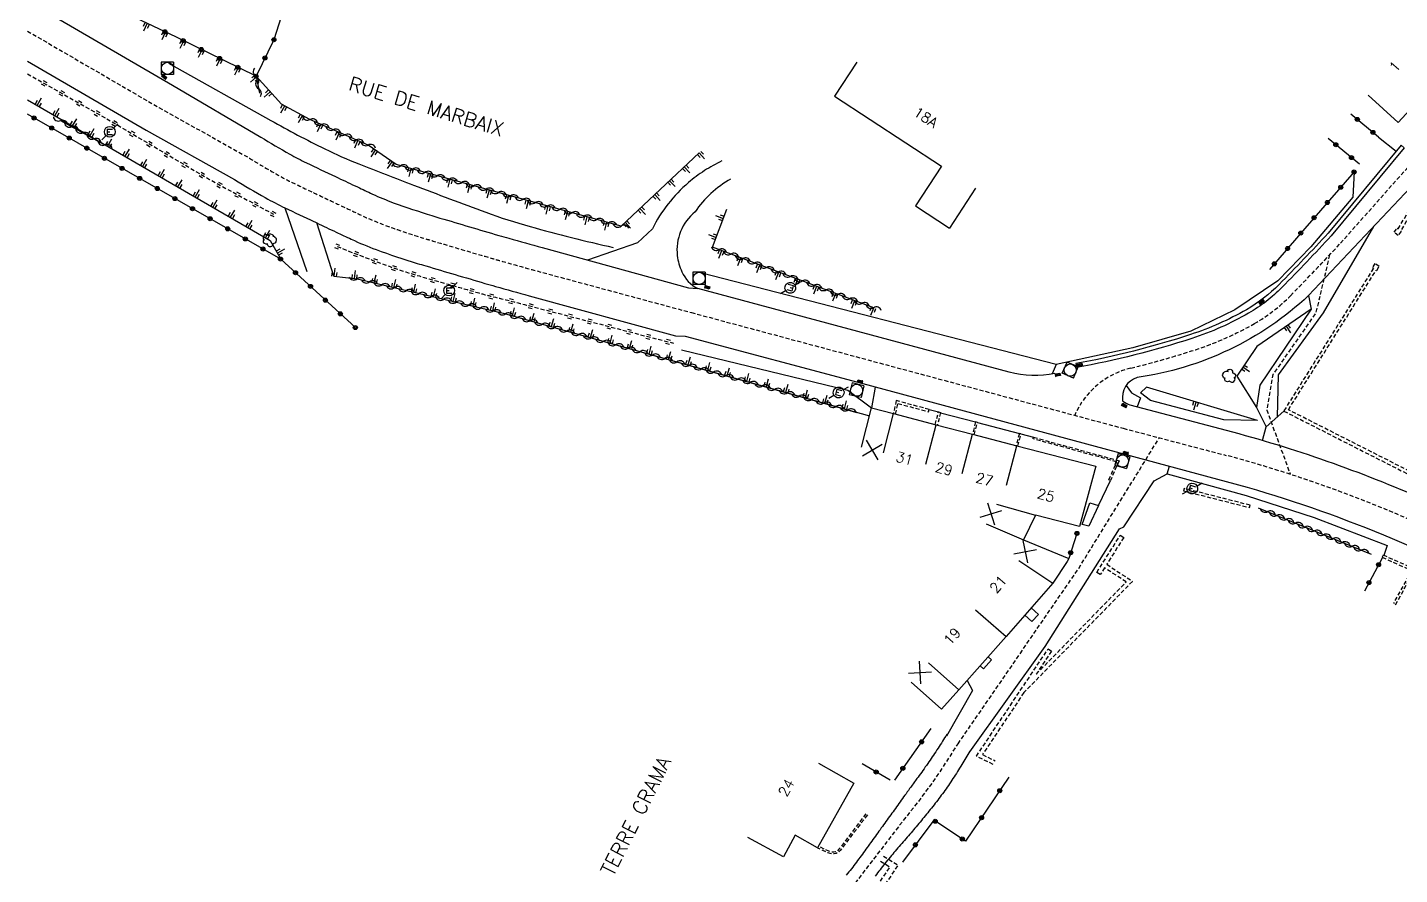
# Model space of a CAD drawing. Header units: millimetres. Extents: x 151000 to 152000, y 111999 to 113000.
# Drawn here: x 151000 to 151169.1, y 112324.7 to 112429.1 of the extents above; entities that cross this region are included whole.
import ezdxf
from ezdxf.enums import TextEntityAlignment as Align

# ---------------------------------------------------------------- set-up
doc = ezdxf.new("R2010")
doc.units = ezdxf.units.MM
doc.linetypes.add('DASHED', pattern=[0.75, 0.5, -0.25])
doc.layers.get('0').update_dxf_attribs({"linetype": 'CONTINUOUS'})
for name, color, linetype in [('W0001', 6, 'DASHED'), ('W0008', 7, 'CONTINUOUS'), ('W0017', 7, 'CONTINUOUS'), ('W0100', 7, 'CONTINUOUS'), ('W0112', 1, 'DASHED'), ('W0211', 2, 'CONTINUOUS'), ('W0220', 5, 'DASHED'), ('W0300', 7, 'CONTINUOUS'), ('W0310', 3, 'CONTINUOUS'), ('W0322', 7, 'CONTINUOUS'), ('W0334', 7, 'CONTINUOUS'), ('W0400', 7, 'CONTINUOUS'), ('W0420', 7, 'CONTINUOUS'), ('W0471', 7, 'CONTINUOUS'), ('W0989', 7, 'CONTINUOUS'), ('W0991', 7, 'CONTINUOUS'), ('W1102', 7, 'CONTINUOUS')]:
    doc.layers.add(name, color=color, linetype=linetype)
doc.styles.get("Standard").update_dxf_attribs({"font": 'romans.shx', "width": 0.85})

# ---------------------------------------------------------------- blocks, each defined once
blk = doc.blocks.new('T400')
for p, q in [((-0.15, 0.3), (0.15, 0.3)), ((-0.15, -0.25), (-0.15, 0.3)), ((-0.15, 0.15), (0.15, 0.15)), ((-0.15, 0), (0.15, 0)), ((0.15, 0.3), (0.15, -0.25)), ((-0.15, -0.15), (0.15, -0.15)), ((-0.15, -0.25), (-0.15, -0.3)), ((-0.15, -0.3), (0.15, -0.3)), ((0.15, -0.3), (0.15, -0.25))]:
    blk.add_line(p, q)
blk = doc.blocks.new('T420')
for p, q in [((0.75, 0.75), (-0.75, 0.75)), ((-0.75, 0.75), (-0.75, -0.75)), ((0.75, 0.75), (0.75, -0.75)), ((0.75, -0.75), (-0.75, -0.75))]:
    blk.add_line(p, q)
blk.add_ellipse((0, 0), major_axis=(-0.53, 0.53), ratio=1, start_param=3.926991, end_param=10.210176)
blk = doc.blocks.new('T471')
for p, q in [((-0.333334, 0.333334), (-0.333334, -0.333334)), ((-0.333334, 0.333334), (0.333334, 0.333334)), ((-0.333334, 0), (0, 0)), ((0.500001, 0.500001), (1.000002, 1.000002)), ((-0.500001, -0.500001), (-1.000002, -1.000002)), ((-0.333334, -0.333334), (0.333334, -0.333334))]:
    blk.add_line(p, q)
blk.add_ellipse((0, 0), major_axis=(0.471405, 0.471405), ratio=1, start_param=5.4977871438, end_param=11.780972451)
blk = doc.blocks.new('T300')
for p, q in [((-0.8, 0.51), (-0.86, 0.34)), ((-0.86, 0.34), (-0.86, 0.17)), ((-0.86, 0.17), (-0.74, 0.06)), ((-0.69, 0.63), (-0.8, 0.51)), ((-0.8, -0.06), (-0.74, 0.06)), ((-0.74, 0.06), (-0.69, 0.11)), ((-0.57, 0.69), (-0.69, 0.63)), ((-0.46, 0.69), (-0.57, 0.69)), ((-0.29, 0.63), (-0.46, 0.69)), ((-0.29, 0.63), (-0.17, 0.74)), ((-0.23, 0.57), (-0.29, 0.63)), ((-0.17, 0.74), (-0.06, 0.8)), ((-0.06, 0.8), (0.06, 0.8)), ((0.06, 0.8), (0.23, 0.74)), ((0.23, 0.74), (0.34, 0.63)), ((0.34, 0.63), (0.4, 0.51)), ((0.46, 0.46), (0.34, 0.46)), ((0.4, 0.51), (0.4, 0.46)), ((0.57, 0.4), (0.46, 0.46)), ((0.57, 0.4), (0.69, 0.29)), ((0.69, 0.29), (0.74, 0.17)), ((0.74, 0.06), (0.69, -0.17)), ((0.74, 0.17), (0.74, 0.06)), ((-0.8, -0.17), (-0.8, -0.06)), ((-0.8, -0.23), (-0.8, -0.17)), ((-0.74, -0.34), (-0.8, -0.23)), ((-0.69, -0.4), (-0.74, -0.34)), ((-0.51, -0.46), (-0.69, -0.4)), ((-0.4, -0.46), (-0.51, -0.46)), ((-0.4, -0.46), (-0.34, -0.46)), ((-0.34, -0.46), (-0.34, -0.4)), ((-0.34, -0.51), (-0.34, -0.46)), ((-0.29, -0.63), (-0.34, -0.51)), ((-0.17, -0.74), (-0.29, -0.63)), ((-0.06, -0.8), (-0.17, -0.74)), ((0.06, -0.8), (-0.06, -0.8)), ((0.17, -0.74), (0.06, -0.8)), ((0.23, -0.69), (0.17, -0.74)), ((0.29, -0.46), (0.23, -0.46)), ((0.29, -0.63), (0.23, -0.69)), ((0.46, -0.4), (0.29, -0.46)), ((0.34, -0.51), (0.29, -0.63)), ((0.34, -0.51), (0.34, -0.46)), ((0.57, -0.34), (0.46, -0.4)), ((0.63, -0.29), (0.57, -0.34)), ((0.69, -0.17), (0.63, -0.29))]:
    blk.add_line(p, q)
blk = doc.blocks.new('t211o')
at = {"color": 0, "linetype": 'Continuous'}
for p, q in [((-0.29, 0.5), (-0.29, 0)), ((0, 1), (0, 0)), ((0.29, 0.5), (0.29, 0))]:
    blk.add_line(p, q, dxfattribs=at)
blk = doc.blocks.new('t310o')
at = {"color": 0, "linetype": 'Continuous'}
for centre, start, end in [((-0.5, 0.38), 216.8699, 323.1304), ((0.5, -0.37), 36.8699, 143.1303)]:
    blk.add_arc(centre, 0.625, start, end, dxfattribs=at)
blk = doc.blocks.new('t322o')
at = {"color": 0, "linetype": 'Continuous'}
for radius in [0.25, 0.15]:
    blk.add_circle((0, 0), radius, dxfattribs=at)
blk = doc.blocks.new('t220o')
at = {"color": 0, "linetype": 'Continuous'}
for p, q in [((-0.25, 0.25), (0.25, 0.25)), ((-0.25, -0.25), (0.25, -0.25))]:
    blk.add_line(p, q, dxfattribs=at)
blk = doc.blocks.new('t991o')
at = {"color": 0, "linetype": 'Continuous'}
for p, q in [((-1, 1), (1, -1)), ((-1, -1), (1, 1))]:
    blk.add_line(p, q, dxfattribs=at)

msp = doc.modelspace()

# ---------------------------------------------------------------- linework, layer by layer
at = {"layer": 'W0001'}
for points in [[(151216.98, 112521.11), (151217.03, 112498.54, -0.089174), (151214.2, 112481.24), (151205.66, 112459.02, -0.034671), (151202.03, 112450.69, -0.047509), (151196.99, 112441.8), (151171.1, 112412.99), (151161.77, 112402.48, -0.007999), (151155.65, 112396.06, -0.068124), (151151.21, 112392.63, -0.051564), (151143.94, 112389.4, -0.018543), (151135.97, 112387.13, 0.234538), (151129.06, 112381.33)], [(151081.82, 112393.98), (151135.05, 112379.71), (151147.72, 112376.38, -0.039747), (151171.73, 112367.84), (151181.73, 112363.32, 0.06381), (151207.81, 112355.11), (151216.83, 112353.44), (151225.08, 112352.19), (151242.88, 112349.56), (151252.75, 112348.1, -0.038692), (151278.08, 112342.69), (151300.04, 112336.59), (151308.43, 112333.52, -0.146291), (151313.44, 112329.63), (151318.55, 112321.04, -0.330317), (151317.33, 112314.72), (151288.84, 112294.65, -0.083079), (151265.85, 112282.76, -0.082215)]]:
    msp.add_lwpolyline(points, format="xyb", dxfattribs=at)
at = {"layer": 'W0001', "flags": 128}
msp.add_lwpolyline([(151000, 112428.67), (151016.21, 112419.24), (151027.15, 112413.14, 0.010795), (151030.88, 112410.93, 0.01704), (151033.12, 112409.77, 0.000036), (151036.68, 112408.08, 0.000358), (151037.03, 112407.91, 0.000508), (151039.41, 112406.79, 0.000648), (151041.27, 112405.91, 0.021746), (151044.07, 112404.75, 0.013496), (151048.97, 112403.1, 0.002285), (151050, 112402.79, 0.000333), (151057.26, 112400.65, 0.003444), (151058.54, 112400.29, 0.001097), (151062.67, 112399.14), (151081.82, 112393.98)], format="xyb", dxfattribs=at)
for points in [[(151160.47, 112401.08), (151158.77, 112393.92), (151153.48, 112386.33), (151152.73, 112381.96), (151155.63, 112374.04)], [(151114.68, 112340.81), (151129.54, 112362.43), (151139.49, 112378.55)], [(151114.72, 112340.96), (151113.18, 112338.52), (151111.58, 112336.14), (151109.7, 112333.61), (151107.84, 112331.25), (151105.87, 112328.7), (151103.43, 112325.53), (151101.61, 112323.14), (151100.12, 112320.89), (151099.14, 112318.93), (151098.42, 112317.02), (151098.23, 112314.79), (151098.34, 112312.95), (151098.7, 112310.79), (151099.15, 112309.3), (151099.66, 112307.97), (151100.17, 112306.93), (151101.61, 112304.23), (151103.2, 112301.55), (151104.83, 112298.51), (151105.93, 112296.2), (151106.83, 112293.98), (151107.52, 112291.95), (151107.94, 112290.3), (151108.97, 112285.4), (151110.97, 112279.22), (151111.56, 112277.2), (151111.93, 112275.37), (151112.07, 112273.77), (151114.11, 112265.21)]]:
    msp.add_lwpolyline(points, dxfattribs=at)
at = {"layer": 'W0008', "flags": 128}
for points in [[(151000, 112432.41), (151017.86, 112422.02), (151028.76, 112415.61, 0.010615), (151032.32, 112413.51, 0.01704), (151034.38, 112412.44, 0.000036), (151037.95, 112410.74, 0.000358), (151038.3, 112410.58, 0.000508), (151040.67, 112409.46, 0.000648), (151042.52, 112408.59, 0.021746), (151045.09, 112407.52, 0.013496), (151049.84, 112405.93, 0.002285), (151050.84, 112405.63, 0.000333), (151058.1, 112403.48, 0.003444), (151059.33, 112403.13, 0.001097), (151063.45, 112401.99), (151081.47, 112397.04), (151082.6, 112396.93)], [(151000, 112424.97), (151014.63, 112416.46), (151025.52, 112410.38, 0.010615), (151029.31, 112408.14, 0.01704), (151031.74, 112406.88, 0.000036), (151035.31, 112405.19, 0.000358), (151035.66, 112405.02, 0.000508), (151038.04, 112403.89, 0.000648), (151039.91, 112403.02, 0.021746), (151042.97, 112401.74, 0.013496), (151048.04, 112400.04, 0.002285), (151049.09, 112399.73, 0.000333), (151056.36, 112397.58, 0.003444), (151057.68, 112397.2, 0.001097), (151061.82, 112396.06), (151079.88, 112391.09), (151081.04, 112391.07)], [(151085.58, 112412.66, 0.033721), (151083.43, 112411.47, 0.033721), (151081.46, 112410, 0.049994), (151078.95, 112407.37, 0.049994), (151077.01, 112404.3), (151077.01, 112404.3), (151075.18, 112402.56), (151069.03, 112400.45)], [(151086.66, 112410.43, 0.114937), (151082.27, 112406.39, 0.123944), (151080.5, 112403.97, 0.123944), (151080.08, 112401, 0.084968), (151080.65, 112399.01, 0.175982), (151082.6, 112396.93)]]:
    msp.add_lwpolyline(points, format="xyb", dxfattribs=at)
at = {"layer": 'W0008'}
for points in [[(151187.98, 112427.4), (151183.51, 112423.85), (151170.45, 112409.4), (151157.88, 112396.07, -0.15382), (151136.74, 112385.97, 0.373262), (151134.97, 112383.08, 0.097185), (151135.87, 112382.59), (151148.49, 112379.27, -0.039765), (151172.96, 112370.57), (151182.97, 112366.04, 0.063862), (151208.35, 112358.05), (151217.32, 112356.39), (151225.53, 112355.15), (151243.32, 112352.51), (151253.17, 112351.06, -0.038624), (151278.91, 112345.56), (151300.78, 112339.49, 0.108655), (151306.91, 112339.41, 0.194391), (151308.92, 112340.75, 0.078018), (151309.92, 112342.85, 0.161503), (151309.85, 112344.85), (151307.17, 112354.49), (151306.58, 112354.63)], [(151169.68, 112414.28), (151160.67, 112403.44, -0.007965), (151154.61, 112397.09, -0.068124), (151150.48, 112393.9, -0.051564), (151143.49, 112390.79, -0.03322), (151129.29, 112387.19)], [(151126.62, 112386.48, -0.123485), (151120.99, 112386.65), (151082.62, 112396.96)], [(151081.04, 112391.07), (151102.93, 112385.22), (151150.33, 112372.45, -0.029087), (151168.2, 112366.13, -0.010295), (151177.33, 112362.06, 0.058828), (151203.72, 112352.88, 0.015479), (151221.41, 112349.54, -0.445536), (151224.37, 112344.19, -0.115864), (151222.93, 112341.91), (151200.77, 112325.95)]]:
    msp.add_lwpolyline(points, format="xyb", dxfattribs=at)
at = {"layer": 'W0008', "flags": 128}
for points in [[(151031.74, 112406.88), (151034.42, 112399.02)], [(151037.77, 112398.45), (151035.66, 112405.02)], [(151113.3, 112342), (151113.17, 112341.78), (151113.03, 112341.57), (151112.9, 112341.35), (151112.76, 112341.14), (151112.63, 112340.92), (151112.49, 112340.71), (151112.35, 112340.49), (151112.22, 112340.28), (151112.08, 112340.07), (151111.94, 112339.85), (151111.8, 112339.64), (151111.65, 112339.43), (151111.51, 112339.22), (151111.37, 112339.01), (151111.23, 112338.8), (151111.08, 112338.59), (151110.94, 112338.38), (151110.79, 112338.17), (151110.65, 112337.97), (151110.5, 112337.76), (151110.35, 112337.55), (151110.21, 112337.35), (151110.06, 112337.14), (151109.91, 112336.94), (151109.76, 112336.73), (151109.61, 112336.53), (151109.46, 112336.32), (151109.31, 112336.12), (151109.16, 112335.91), (151109.01, 112335.71), (151108.86, 112335.5), (151108.71, 112335.3), (151108.56, 112335.09), (151108.42, 112334.89), (151108.27, 112334.68), (151108.12, 112334.48), (151107.97, 112334.27), (151107.82, 112334.07), (151107.68, 112333.87), (151107.54, 112333.67), (151107.39, 112333.46), (151107.25, 112333.26), (151107.1, 112333.06), (151106.96, 112332.86), (151106.81, 112332.66), (151106.67, 112332.46), (151106.52, 112332.26), (151106.38, 112332.06), (151106.23, 112331.85), (151106.09, 112331.65), (151105.94, 112331.45), (151105.8, 112331.25), (151105.65, 112331.05), (151105.51, 112330.85), (151105.36, 112330.65), (151105.22, 112330.45), (151105.07, 112330.24), (151104.93, 112330.04), (151104.78, 112329.84), (151104.64, 112329.64), (151104.49, 112329.44), (151104.35, 112329.24), (151104.2, 112329.04), (151104.06, 112328.84), (151103.91, 112328.64), (151103.77, 112328.44), (151103.62, 112328.23), (151103.48, 112328.03), (151103.33, 112327.83), (151103.18, 112327.63), (151103.04, 112327.43), (151102.89, 112327.23), (151102.75, 112327.03), (151102.6, 112326.83), (151102.45, 112326.63), (151102.31, 112326.43), (151102.16, 112326.23), (151102.02, 112326.03), (151101.86, 112325.83), (151101.71, 112325.62), (151101.55, 112325.42), (151101.39, 112325.22), (151101.23, 112325.03), (151101.07, 112324.83), (151100.91, 112324.63)], [(151116.13, 112339.93), (151115.41, 112338.7), (151115.28, 112338.48), (151115.15, 112338.26), (151115.02, 112338.05), (151114.88, 112337.83), (151114.75, 112337.61), (151114.62, 112337.4), (151114.48, 112337.18), (151114.34, 112336.97), (151114.2, 112336.76), (151114.06, 112336.55), (151113.92, 112336.33), (151113.78, 112336.12), (151113.64, 112335.91), (151113.5, 112335.7), (151113.35, 112335.49), (151113.21, 112335.29), (151113.06, 112335.08), (151112.92, 112334.88), (151112.77, 112334.68), (151112.62, 112334.48), (151112.48, 112334.28), (151112.33, 112334.08), (151112.18, 112333.89), (151112.02, 112333.69), (151111.87, 112333.5), (151111.72, 112333.3), (151111.57, 112333.11), (151111.41, 112332.91), (151111.26, 112332.72), (151111.1, 112332.53), (151110.95, 112332.33), (151110.79, 112332.14), (151110.63, 112331.95), (151110.48, 112331.76), (151110.32, 112331.56), (151110.17, 112331.37), (151110.01, 112331.18), (151109.85, 112330.99), (151109.69, 112330.8), (151109.53, 112330.61), (151109.37, 112330.42), (151109.21, 112330.23), (151109.05, 112330.05), (151108.89, 112329.86), (151108.73, 112329.67), (151108.57, 112329.48), (151108.4, 112329.3), (151108.24, 112329.11), (151108.08, 112328.92), (151107.92, 112328.73), (151107.76, 112328.55), (151107.59, 112328.36), (151107.43, 112328.17), (151107.27, 112327.99), (151107.11, 112327.8), (151106.95, 112327.61), (151106.79, 112327.42), (151106.63, 112327.23), (151106.47, 112327.04), (151106.31, 112326.85), (151106.15, 112326.66), (151105.99, 112326.47), (151105.84, 112326.28), (151105.68, 112326.09), (151105.53, 112325.89), (151105.37, 112325.7), (151105.22, 112325.5), (151105.07, 112325.31), (151104.92, 112325.11), (151104.77, 112324.91), (151104.62, 112324.72), (151104.47, 112324.52)]]:
    msp.add_lwpolyline(points, dxfattribs=at)
at = {"layer": 'W0008'}
for points in [[(151165.9, 112404.57), (151159.68, 112393.94), (151154.12, 112386.31), (151153.99, 112381.1)], [(151157.88, 112396.07), (151158.2, 112394.41), (151151.87, 112385.02), (151151.48, 112382.29), (151152.64, 112379.9)], [(151116.12, 112339.84), (151125.41, 112352.83), (151134.59, 112367.34), (151135.1, 112367.55), (151138.84, 112373.23), (151140.47, 112374.11), (151140.73, 112375.04)]]:
    msp.add_lwpolyline(points, dxfattribs=at)
at = {"layer": 'W0017', "flags": 128}
msp.add_lwpolyline([(151017.39, 112424.71), (151029.98, 112417.66, 0.012826), (151036.65, 112414.15, 0.021211), (151040.82, 112412.3, 0.002738), (151047.58, 112409.69, 0.002088), (151056.49, 112406.34, 0.021242), (151061.94, 112404.58, 0.011496), (151072.19, 112402)], format="xyb", dxfattribs=at)
at = {"layer": 'W0100'}
for points in [[(151193.88, 112451.47), (151197.52, 112448.03), (151194.91, 112445.27), (151191.84, 112441.95), (151185.91, 112435.67), (151180.5, 112429.87), (151175.4, 112424.42), (151168.91, 112417.4), (151165.24, 112420.79)], [(151102.78, 112377.38), (151104.03, 112382.22), (151106.73, 112381.53), (151111.99, 112380.14), (151116.46, 112378.97), (151121.93, 112377.55), (151131.65, 112375.04), (151129.66, 112367.59)], [(151129.66, 112367.59), (151124.22, 112369.01), (151122.74, 112365.98), (151128.33, 112363.68)], [(151128.35, 112363.68), (151128.15, 112363.3), (151126.36, 112360.62), (151120.62, 112354.04), (151114.77, 112347.47), (151112.65, 112345.09), (151108.92, 112348.42)]]:
    msp.add_lwpolyline(points, dxfattribs=at)
at = {"layer": 'W0100', "flags": 128}
for points in [[(151102.21, 112424.84), (151099.47, 112420.65), (151112.65, 112412.02)], [(151097.5, 112338.42), (151101.85, 112335.96), (151097.35, 112328), (151094.61, 112329.55), (151093.17, 112326.88), (151088.77, 112329.26)]]:
    msp.add_lwpolyline(points, dxfattribs=at)
at = {"layer": 'W0112'}
for points in [[(151195.46, 112418.88), (151184.61, 112423.55), (151173.05, 112410.42), (151169.24, 112404.07), (151169.31, 112404.02), (151168.94, 112403.49), (151168.41, 112403.87), (151168.78, 112404.39), (151168.91, 112404.3), (151172.72, 112410.65), (151184.5, 112424.03), (151195.72, 112419.21)], [(151106.99, 112381.47), (151107.28, 112382.77), (151111.05, 112381.76), (151111.13, 112382.03), (151107.07, 112383.12), (151106.71, 112381.53)], [(151111.86, 112380.18), (151112.27, 112381.73), (151112.54, 112381.66), (151112.14, 112380.11)], [(151116.67, 112378.92), (151117.07, 112380.43), (151116.85, 112380.49), (151116.45, 112378.97)], [(151122.05, 112377.52), (151122.44, 112379.02), (151122.24, 112379.07), (151121.84, 112377.57)], [(151119.03, 112338.29), (151116.94, 112339.29), (151125.79, 112352.53), (151126.21, 112352.25), (151124.31, 112349.41), (151135.4, 112360.77), (151132.74, 112362.53), (151132.21, 112361.68), (151131.78, 112361.95), (151134.68, 112366.53), (151135.11, 112366.27), (151133.01, 112362.95), (151136.18, 112360.85), (151122.8, 112347.14), (151117.68, 112339.49), (151119.24, 112338.74)], [(151168.6, 112357.97), (151170.99, 112362.34), (151167.07, 112364.08), (151166.95, 112363.81), (151170.57, 112362.2), (151168.33, 112358.11)]]:
    msp.add_lwpolyline(points, dxfattribs=at)
for points in [[(151210.78, 112359.48), (151205.19, 112360.25), (151187.5, 112365.81), (151173.69, 112372.71), (151155.39, 112382), (151166.22, 112399.22), (151166.28, 112399.18), (151166.59, 112399.67), (151166.05, 112400.02), (151165.74, 112399.53), (151165.88, 112399.44), (151154.82, 112381.84), (151173.51, 112372.35), (151187.35, 112365.44), (151205.1, 112359.86), (151210.71, 112359.09), (151210.69, 112358.93), (151211.31, 112358.82), (151211.41, 112359.46), (151210.79, 112359.56)], [(151134.52, 112375.72), (151133.47, 112373.29), (151133.28, 112373.37), (151134.23, 112375.58), (151123.95, 112378.41), (151124, 112378.61)], [(151142.46, 112372), (151150.62, 112369.95), (151150.69, 112370.24), (151142.54, 112372.29)]]:
    msp.add_lwpolyline(points, close=True, dxfattribs=at)
at = {"layer": 'W0112', "flags": 128}
for points in [[(151103.51, 112332.07), (151100.17, 112327.67), (151099.95, 112327.45), (151099.67, 112327.31), (151099.42, 112327.26), (151099.16, 112327.25), (151098.91, 112327.29), (151098.67, 112327.37), (151097.4, 112327.98)], [(151103.32, 112332.21), (151100, 112327.82), (151099.82, 112327.64), (151099.6, 112327.53), (151099.39, 112327.49), (151099.18, 112327.48), (151098.97, 112327.51), (151098.75, 112327.58), (151097.5, 112328.19)], [(151105.49, 112326.98), (151107.3, 112325.88), (151101.3, 112317.09)], [(151105.12, 112326.36), (151106.28, 112325.66), (151100.7, 112317.5)]]:
    msp.add_lwpolyline(points, dxfattribs=at)
at = {"layer": 'W0211', "flags": 128}
for points in [[(151082.77, 112413.65), (151073.15, 112404.63), (151045.46, 112412.22), (151041.99, 112414.63), (151034.79, 112417.79), (151031.32, 112419.68), (151028.17, 112423.11), (151018.35, 112427.91), (151003.29, 112435.08), (151000, 112435.76)], [(151000, 112420.21), (151029.91, 112402.88), (151031.21, 112400.56)], [(151104.29, 112394.58), (151084.43, 112402.04), (151086.19, 112406.74)], [(151037.77, 112398.45), (151040.63, 112398.12), (151058.63, 112393.89), (151103.78, 112381.24)]]:
    msp.add_lwpolyline(points, dxfattribs=at)
at = {"layer": 'W0211'}
for points in [[(151163.49, 112411.31), (151163.34, 112408.19), (151158.15, 112402.1), (151154.1, 112397.9), (151148.81, 112394.32), (151143.36, 112391.68), (151136.23, 112389.64), (151126.77, 112387.56), (151083.12, 112398.85)], [(151158.2, 112394.41), (151151.5, 112389.8), (151149.03, 112386.12), (151151.48, 112382.29)], [(151080.59, 112389.37), (151101.12, 112384.42), (151104.03, 112382.22)], [(151151.57, 112380.67), (151147.42, 112380.76), (151138.4, 112383.13), (151137.16, 112384.08), (151137.91, 112384.8)], [(151151.57, 112380.67), (151137.91, 112384.8)]]:
    msp.add_lwpolyline(points, dxfattribs=at)
at = {"layer": 'W0220', "flags": 128}
msp.add_lwpolyline([(151000, 112423.41), (151010.84, 112417.24), (151022.42, 112410.39), (151030.34, 112406.09)], dxfattribs=at)
msp.add_lwpolyline([(151038.15, 112402.14, 0.009926), (151044.34, 112399.76, 0.017078), (151048, 112398.57, 0.000375), (151052.72, 112397.22, 0.000608), (151055.64, 112396.39, 0.009517), (151057.41, 112395.93, -0.004129), (151061.5, 112394.9), (151079.62, 112390.2)], format="xyb", dxfattribs=at)
at = {"layer": 'W0310', "flags": 128}
for points in [[(151028.17, 112423.11), (151028.58, 112421.02)], [(151004.07, 112417.63), (151009.84, 112414.49)], [(151041.99, 112414.63), (151034.79, 112417.79)], [(151073.15, 112404.63), (151045.46, 112412.22)], [(151104.29, 112394.58), (151084.43, 112402.04)], [(151040.63, 112398.12), (151058.63, 112393.89), (151102.22, 112381.68)]]:
    msp.add_lwpolyline(points, dxfattribs=at)
at = {"layer": 'W0310'}
msp.add_lwpolyline([(151151.67, 112369.92), (151165.6, 112364.19)], dxfattribs=at)
at = {"layer": 'W0322', "flags": 128}
for points in [[(151040.94, 112434.39), (151032.41, 112434.07), (151030.37, 112427.6), (151028.17, 112423.11), (151018.35, 112427.91), (151003.29, 112435.08)], [(151040.41, 112392.13), (151031.21, 112400.56), (151000, 112418.43)], [(151111.34, 112342.7), (151106.84, 112336.33)], [(151106.32, 112336.34), (151102.87, 112338.36)], [(151120.94, 112336.7), (151115.62, 112328.82), (151111.69, 112331.4), (151107.84, 112326.24)]]:
    msp.add_lwpolyline(points, dxfattribs=at)
at = {"layer": 'W0322'}
for points in [[(151166.5, 112415.6), (151163.08, 112418.45)], [(151164.15, 112412.27), (151160.3, 112415.44)], [(151163.49, 112411.31), (151157.41, 112404.34), (151153.07, 112399.3)], [(151129.33, 112366.76), (151128.33, 112363.68)], [(151166.99, 112363.79), (151164.76, 112359.65)]]:
    msp.add_lwpolyline(points, dxfattribs=at)
at = {"layer": 'W0334'}
for points in [[(151166.5, 112415.6), (151168.68, 112413.86)], [(151126.77, 112387.56), (151126.29, 112386.41)], [(151104.48, 112384.8), (151104.03, 112382.22)], [(151135.4, 112384.99), (151136.07, 112384.1), (151137.16, 112383.46), (151136.74, 112382.36)], [(151111.13, 112382.03), (151112.27, 112381.73)], [(151112.54, 112381.64), (151116.85, 112380.49)], [(151152.22, 112378.22), (151152.64, 112379.9), (151154.82, 112381.84)], [(151117.07, 112380.43), (151122.24, 112379.07)], [(151122.44, 112379.02), (151124, 112378.61)], [(151140.47, 112374.11), (151150.19, 112371.42), (151158.57, 112368.72), (151167.56, 112365.28), (151167.14, 112364.05)], [(151131.99, 112370.18), (151133.47, 112373.29)], [(151123.7, 112357.57), (151124.61, 112356.78), (151123.79, 112355.9), (151122.92, 112356.67)], [(151118.4, 112351.54), (151118.8, 112351.19), (151117.83, 112350.08), (151117.42, 112350.44)], [(151115.82, 112348.64), (151116.47, 112347.4), (151113.24, 112341.77)]]:
    msp.add_lwpolyline(points, dxfattribs=at)
at = {"layer": 'W0334', "flags": 128}
msp.add_lwpolyline([(151169.68, 112414.28), (151169.29, 112414.6), (151160.3, 112403.77, -0.007953), (151154.25, 112397.44, -0.068124), (151150.23, 112394.33, -0.051564), (151143.33, 112391.27, -0.03322), (151129.2, 112387.68), (151129.29, 112387.19)], format="xyb", dxfattribs=at)
at = {"layer": 'W0334'}
msp.add_lwpolyline([(151130.91, 112370.52), (151131.99, 112370.18), (151130.81, 112367.65), (151129.98, 112367.87)], close=True, dxfattribs=at)
at = {"layer": 'W1102'}
for p, q in [((151112.65, 112412.02), (151109.44, 112407.13)), ((151116.83, 112409.29), (151113.62, 112404.39)), ((151109.44, 112407.13), (151113.62, 112404.39)), ((151105.49, 112376.69), (151106.73, 112381.53)), ((151110.72, 112375.31), (151111.99, 112380.14)), ((151115.19, 112374.14), (151116.46, 112378.97)), ((151120.67, 112372.71), (151121.93, 112377.55)), ((151119.41, 112370.38), (151124.22, 112369.01)), ((151118.14, 112367.95), (151122.74, 112365.98)), ((151122.17, 112363.42), (151126.36, 112360.62)), ((151116.85, 112357.33), (151120.62, 112354.04)), ((151111.03, 112350.79), (151114.77, 112347.47))]:
    msp.add_line(p, q, dxfattribs=at)

# ---------------------------------------------------------------- block references
at = {"layer": 'W0211'}
for p, rotation in [((151014.76, 112429.62), 154.5446685978306), ((151017.02, 112428.55), 154.5446685978306), ((151019.27, 112427.46), 153.9557342375724), ((151021.52, 112426.36), 153.9557342375724), ((151023.76, 112425.27), 153.9557342375724), ((151026.01, 112424.17), 153.9557342375724), ((151028.23, 112423.04), 132.5117991704222), ((151029.92, 112421.2), 132.5117991704222), ((151001.21, 112419.52), 329.9083759314851), ((151003.37, 112418.26), 329.9083759314851), ((151005.53, 112417.01), 329.9083759314851), ((151031.7, 112419.47), 151.5019361408594), ((151033.9, 112418.28), 151.5019361408594), ((151007.7, 112415.75), 329.9083759314851), ((151036.15, 112417.2), 156.2743968993854), ((151038.44, 112416.19), 156.2743968993854), ((151009.86, 112414.5), 329.9083759314851), ((151040.73, 112415.18), 156.2743968993854), ((151012.02, 112413.25), 329.9083759314851), ((151014.18, 112411.99), 329.9083759314851), ((151042.91, 112413.99), 145.2576521656386), ((151082.77, 112413.65), 223.1408898382604), ((151016.35, 112410.74), 329.9083759314851), ((151044.96, 112412.57), 145.2576521656386), ((151047.29, 112411.72), 164.6712956245105), ((151080.95, 112411.94), 223.1408898382604), ((151018.51, 112409.49), 329.9083759314851), ((151049.7, 112411.06), 164.6712956245105), ((151052.11, 112410.4), 164.6712956245105), ((151054.52, 112409.74), 164.6712956245105), ((151079.12, 112410.23), 223.1408898382604), ((151020.67, 112408.23), 329.9083759314851), ((151022.84, 112406.98), 329.9083759314851), ((151056.93, 112409.08), 164.6712956245105), ((151059.34, 112408.42), 164.6712956245105), ((151077.3, 112408.52), 223.1408898382604), ((151025, 112405.73), 329.9083759314851), ((151061.76, 112407.76), 164.6712956245105), ((151064.17, 112407.09), 164.6712956245105), ((151066.58, 112406.43), 164.6712956245105), ((151075.47, 112406.81), 223.1408898382604), ((151085.75, 112405.58), 69.51627056159758), ((151027.16, 112404.47), 329.9083759314851), ((151068.99, 112405.77), 164.6712956245105), ((151071.4, 112405.11), 164.6712956245105), ((151073.65, 112405.1), 223.1408898382604), ((151029.33, 112403.22), 329.9083759314851), ((151084.88, 112403.24), 69.51627056159758), ((151030.8, 112401.29), 299.2195077854741), ((151085.57, 112401.61), 159.4264742724945), ((151037.77, 112398.45), 353.440090574305), ((151087.91, 112400.73), 159.4264742724945), ((151090.25, 112399.85), 159.4264742724945), ((151040.26, 112398.16), 353.440090574305), ((151042.7, 112397.63), 346.7976875289367), ((151045.13, 112397.06), 346.7976875289367), ((151092.59, 112398.97), 159.4264742724945), ((151094.93, 112398.1), 159.4264742724945), ((151047.56, 112396.49), 346.7976875289367), ((151050, 112395.92), 346.7976875289367), ((151052.43, 112395.35), 346.7976875289367), ((151097.27, 112397.22), 159.4264742724945), ((151099.61, 112396.34), 159.4264742724945), ((151054.87, 112394.78), 346.7976875289367), ((151057.3, 112394.21), 346.7976875289367), ((151059.72, 112393.59), 344.34285204568), ((151101.95, 112395.46), 159.4264742724945), ((151104.29, 112394.58), 159.4264742724945), ((151062.13, 112392.91), 344.34285204568), ((151064.54, 112392.24), 344.34285204568), ((151066.94, 112391.57), 344.34285204568), ((151069.35, 112390.89), 344.34285204568), ((151071.76, 112390.22), 344.34285204568), ((151155.14, 112392.3), 214.525946370361), ((151074.17, 112389.54), 344.34285204568), ((151076.57, 112388.87), 344.34285204568), ((151078.98, 112388.19), 344.34285204568), ((151081.39, 112387.52), 344.34285204568), ((151083.79, 112386.84), 344.34285204568), ((151086.2, 112386.17), 344.34285204568), ((151088.61, 112385.49), 344.34285204568), ((151091.02, 112384.82), 344.34285204568), ((151149.77, 112387.23), 236.086836765702), ((151093.42, 112384.14), 344.34285204568), ((151095.83, 112383.47), 344.34285204568), ((151098.24, 112382.79), 344.34285204568), ((151100.64, 112382.12), 344.34285204568), ((151144.03, 112382.95), 163.158716530925)]:
    msp.add_blockref('t211o', p, dxfattribs=dict(at, rotation=rotation))
at = {"layer": 'W0220'}
for p, rotation in [((151002.04, 112422.25), 330.329280331107), ((151004.21, 112421.02), 330.329280331107), ((151006.38, 112419.78), 330.329280331107), ((151008.56, 112418.54), 330.329280331107), ((151010.73, 112417.3), 330.329280331107), ((151012.88, 112416.03), 329.3834155000281), ((151015.03, 112414.76), 329.3834155000281), ((151017.18, 112413.48), 329.3834155000281), ((151019.34, 112412.21), 329.3834155000281), ((151021.49, 112410.94), 329.3834155000281), ((151023.66, 112409.71), 331.5447216830474), ((151025.86, 112408.52), 331.5447216830474), ((151028.06, 112407.33), 331.5447216830474), ((151030.26, 112406.14), 331.5447216830474), ((151038.15, 112402.14), 337.8123747904829), ((151040.48, 112401.21), 338.6705960533537), ((151042.81, 112400.32), 339.5288173162244), ((151045.16, 112399.47), 340.9748226543312), ((151047.54, 112398.71), 343.5147056397161), ((151049.94, 112398.01), 344.0361186515474), ((151052.35, 112397.33), 344.0798521814454), ((151054.75, 112396.64), 344.1836019747346), ((151057.17, 112395.99), 346.1060084224805), ((151059.59, 112395.39), 345.9029690641254), ((151062.01, 112394.77), 345.460667518113), ((151064.43, 112394.14), 345.460667518113), ((151066.85, 112393.52), 345.460667518113), ((151069.27, 112392.89), 345.460667518113), ((151071.69, 112392.26), 345.460667518113), ((151074.11, 112391.63), 345.460667518113), ((151076.53, 112391.01), 345.460667518113), ((151078.95, 112390.38), 345.460667518113)]:
    msp.add_blockref('t220o', p, dxfattribs=dict(at, rotation=rotation))
at = {"layer": 'W0300'}
msp.add_blockref('T300', (151029.91, 112402.88), dxfattribs=at)
at = {"layer": 'W0300', "rotation": 163.158716530925}
msp.add_blockref('T300', (151148.05, 112386.22), dxfattribs=at)
at = {"layer": 'W0310'}
for p, rotation in [((151028.17, 112423.11), 280.8908021455806), ((151028.47, 112421.57), 280.8908021455806), ((151004.07, 112417.63), 331.5232984094265), ((151034.82, 112417.78), 156.2743968993854), ((151005.44, 112416.88), 331.5232984094265), ((151006.82, 112416.13), 331.5232984094265), ((151036.26, 112417.15), 156.2743968993854), ((151037.69, 112416.52), 156.2743968993854), ((151039.12, 112415.89), 156.2743968993854), ((151008.2, 112415.39), 331.5232984094265), ((151009.57, 112414.64), 331.5232984094265), ((151040.56, 112415.26), 156.2743968993854), ((151041.99, 112414.63), 156.2743968993854), ((151045.97, 112412.08), 164.6712956245105), ((151047.48, 112411.67), 164.6712956245105), ((151048.99, 112411.26), 164.6712956245105), ((151050.5, 112410.84), 164.6712956245105), ((151052.01, 112410.43), 164.6712956245105), ((151053.52, 112410.01), 164.6712956245105), ((151055.03, 112409.6), 164.6712956245105), ((151056.54, 112409.19), 164.6712956245105), ((151058.05, 112408.77), 164.6712956245105), ((151059.56, 112408.36), 164.6712956245105), ((151061.07, 112407.94), 164.6712956245105), ((151062.58, 112407.53), 164.6712956245105), ((151064.09, 112407.12), 164.6712956245105), ((151065.6, 112406.7), 164.6712956245105), ((151067.11, 112406.29), 164.6712956245105), ((151068.62, 112405.87), 164.6712956245105), ((151070.13, 112405.46), 164.6712956245105), ((151071.64, 112405.05), 164.6712956245105), ((151073.15, 112404.63), 164.6712956245105), ((151085.23, 112401.74), 159.4264742724945), ((151086.7, 112401.19), 159.4264742724945), ((151088.16, 112400.64), 159.4264742724945), ((151089.63, 112400.09), 159.4264742724945), ((151091.1, 112399.54), 159.4264742724945), ((151092.56, 112398.98), 159.4264742724945), ((151040.63, 112398.12), 346.7976875289367), ((151042.16, 112397.76), 346.7976875289367), ((151043.68, 112397.4), 346.7976875289367), ((151094.03, 112398.43), 159.4264742724945), ((151095.49, 112397.88), 159.4264742724945), ((151096.96, 112397.33), 159.4264742724945), ((151045.21, 112397.04), 346.7976875289367), ((151046.73, 112396.69), 346.7976875289367), ((151048.26, 112396.33), 346.7976875289367), ((151049.78, 112395.97), 346.7976875289367), ((151051.31, 112395.61), 346.7976875289367), ((151098.43, 112396.78), 159.4264742724945), ((151099.89, 112396.23), 159.4264742724945), ((151101.36, 112395.68), 159.4264742724945), ((151052.83, 112395.26), 346.7976875289367), ((151054.36, 112394.9), 346.7976875289367), ((151055.88, 112394.54), 346.7976875289367), ((151057.41, 112394.18), 346.7976875289367), ((151058.93, 112393.81), 344.34285204568), ((151102.83, 112395.13), 159.4264742724945), ((151104.29, 112394.58), 159.4264742724945), ((151060.43, 112393.39), 344.34285204568), ((151061.94, 112392.97), 344.34285204568), ((151063.45, 112392.54), 344.34285204568), ((151064.96, 112392.12), 344.34285204568), ((151066.47, 112391.7), 344.34285204568), ((151067.97, 112391.28), 344.34285204568), ((151069.48, 112390.85), 344.34285204568), ((151070.99, 112390.43), 344.34285204568), ((151072.5, 112390.01), 344.34285204568), ((151074.01, 112389.59), 344.34285204568), ((151075.51, 112389.16), 344.34285204568), ((151077.02, 112388.74), 344.34285204568), ((151078.53, 112388.32), 344.34285204568), ((151080.04, 112387.9), 344.34285204568), ((151081.55, 112387.47), 344.34285204568), ((151083.05, 112387.05), 344.34285204568), ((151084.56, 112386.63), 344.34285204568), ((151086.07, 112386.2), 344.34285204568), ((151087.58, 112385.78), 344.34285204568), ((151089.08, 112385.36), 344.34285204568), ((151090.59, 112384.94), 344.34285204568), ((151092.1, 112384.51), 344.34285204568), ((151093.61, 112384.09), 344.34285204568), ((151095.12, 112383.67), 344.34285204568), ((151096.62, 112383.25), 344.34285204568), ((151098.13, 112382.82), 344.34285204568), ((151099.64, 112382.4), 344.34285204568), ((151101.15, 112381.98), 344.34285204568), ((151152.83, 112369.45), 337.635562404481), ((151153.98, 112368.97), 337.635562404481), ((151155.14, 112368.49), 337.635562404481), ((151156.29, 112368.02), 337.635562404481), ((151157.45, 112367.54), 337.635562404481), ((151158.6, 112367.07), 337.635562404481), ((151159.76, 112366.59), 337.635562404481), ((151160.92, 112366.12), 337.635562404481), ((151162.07, 112365.64), 337.635562404481), ((151163.23, 112365.17), 337.635562404481), ((151164.38, 112364.69), 337.635562404481)]:
    msp.add_blockref('t310o', p, dxfattribs=dict(at, rotation=rotation))
at = {"layer": 'W0322'}
for p, rotation in [((151016.94, 112428.58), 154.5446685978306), ((151019.19, 112427.5), 153.9557342375724), ((151021.44, 112426.4), 153.9557342375724), ((151030.37, 112427.6), 243.9557342375727), ((151023.68, 112425.3), 153.9557342375724), ((151029.27, 112425.36), 243.9557342375727), ((151025.93, 112424.21), 153.9557342375724), ((151028.17, 112423.11), 243.9557342375727), ((151000.82, 112417.96), 150.2003205593337), ((151163.89, 112417.78), 140.121402187742), ((151002.99, 112416.72), 150.2003205593337), ((151165.81, 112416.18), 140.121402187742), ((151005.15, 112415.48), 150.2003205593337), ((151161.24, 112414.66), 140.615042819891), ((151007.32, 112414.24), 150.2003205593337), ((151009.49, 112412.99), 150.2003205593337), ((151163.17, 112413.08), 140.615042819891), ((151011.66, 112411.75), 150.2003205593337), ((151163.49, 112411.31), 228.918871908775), ((151013.83, 112410.51), 150.2003205593337), ((151016, 112409.27), 150.2003205593337), ((151161.84, 112409.42), 228.918871908775), ((151018.17, 112408.02), 150.2003205593337), ((151160.2, 112407.54), 228.918871908775), ((151020.34, 112406.78), 150.2003205593337), ((151022.51, 112405.54), 150.2003205593337), ((151024.68, 112404.3), 150.2003205593337), ((151158.56, 112405.66), 228.918871908775), ((151026.85, 112403.05), 150.2003205593337), ((151156.92, 112403.77), 229.254970513028), ((151029.02, 112401.81), 150.2003205593337), ((151155.29, 112401.87), 229.254970513028), ((151031.19, 112400.57), 150.2003205593337), ((151153.66, 112399.98), 229.254970513028), ((151033.03, 112398.89), 137.4944994233131), ((151034.88, 112397.2), 137.4944994233131), ((151036.72, 112395.51), 137.4944994233131), ((151038.56, 112393.82), 137.4944994233131), ((151040.41, 112392.13), 137.4944994233131), ((151129.33, 112366.76), 252.065548159523), ((151128.56, 112364.38), 252.065548159523), ((151166.51, 112362.9), 241.644266461635), ((151165.32, 112360.7), 241.644266461635), ((151110.19, 112341.07), 234.7749682703923), ((151104.59, 112337.35), 149.6943306777933), ((151107.88, 112337.8), 234.7749682703923), ((151119.82, 112335.04), 235.9512493552313), ((151117.59, 112331.72), 235.9512493552313), ((151111.87, 112331.28), 146.6806522742822), ((151109.43, 112328.37), 233.3113872863161), ((151115.21, 112329.09), 146.6806522742822)]:
    msp.add_blockref('t322o', p, dxfattribs=dict(at, rotation=rotation))
at = {"layer": 'W0400'}
for p, rotation in [((151016.85, 112423.03), 51.85667096377653), ((151083.77, 112397.08), 253.5355878207082), ((151152.08, 112395.27), 306.1705558779771), ((151129.68, 112387.52), 280.4252895209497), ((151126.97, 112386.32), 281.8255936215635), ((151102.61, 112385.48), 75.04555940850507), ((151135.17, 112382.52), 61.48093601760699), ((151135.36, 112376.66), 75.70665072348201)]:
    msp.add_blockref('T400', p, dxfattribs=dict(at, rotation=rotation))
at = {"layer": 'W0420'}
for p in [(151017.25, 112424.08), (151082.77, 112398.19)]:
    msp.add_blockref('T420', p, dxfattribs=at)
for p, rotation in [((151128.51, 112386.89), 247.121034816497), ((151102.18, 112384.4), 346.418702742856), ((151134.94, 112375.68), 74.10464406919029)]:
    msp.add_blockref('T420', p, dxfattribs=dict(at, rotation=rotation))
at = {"layer": 'W0471'}
for p in [(151010.15, 112416.26), (151051.97, 112396.69)]:
    msp.add_blockref('T471', p, dxfattribs=at)
for p, rotation in [((151094.01, 112397.03), 166.2757139662279), ((151099.97, 112384.12), 345.4850911777719), ((151143.55, 112372.28), 344.515944979347)]:
    msp.add_blockref('T471', p, dxfattribs=dict(at, rotation=rotation))
at = {"layer": 'W0991'}
for p, rotation in [((151104.13, 112377.03), 75.61833878120032), ((151118.75, 112369.17), 332.4042794770036), ((151122.96, 112364.51), 326.3020464686574), ((151109.98, 112349.61), 318.2630080291432)]:
    msp.add_blockref('t991o', p, dxfattribs=dict(at, rotation=rotation))

# ---------------------------------------------------------------- texts
at = {"layer": 'W0989'}
for s, rotation, p in [('RUE DE MARBAIX', 343.0649, (151049.16, 112419.38)), ('TERRE CRAMA', 63.1901, (151074.98, 112331.94))]:
    msp.add_text(s, height=1.75, rotation=rotation, dxfattribs=at).set_placement(p, align=Align.MIDDLE)
at = {"layer": 'W0991'}
for s, rotation, p in [('1', 47.282, (151168.49, 112424.31)), ('18A', 326.7751, (151110.7, 112418.05)), ('31', 345.2664, (151108.1, 112376)), ('29', 345.3003, (151112.96, 112374.72)), ('27', 345.4126, (151117.94, 112373.42)), ('25', 345.5503, (151125.52, 112371.46)), ('21', 48.9015, (151119.63, 112360.5)), ('19', 48.3125, (151113.95, 112354.07)), ('24', 60.5575, (151093.51, 112335.42))]:
    msp.add_text(s, height=1.25, rotation=rotation, dxfattribs=at).set_placement(p, align=Align.MIDDLE)

doc.saveas('drawing.dxf')
